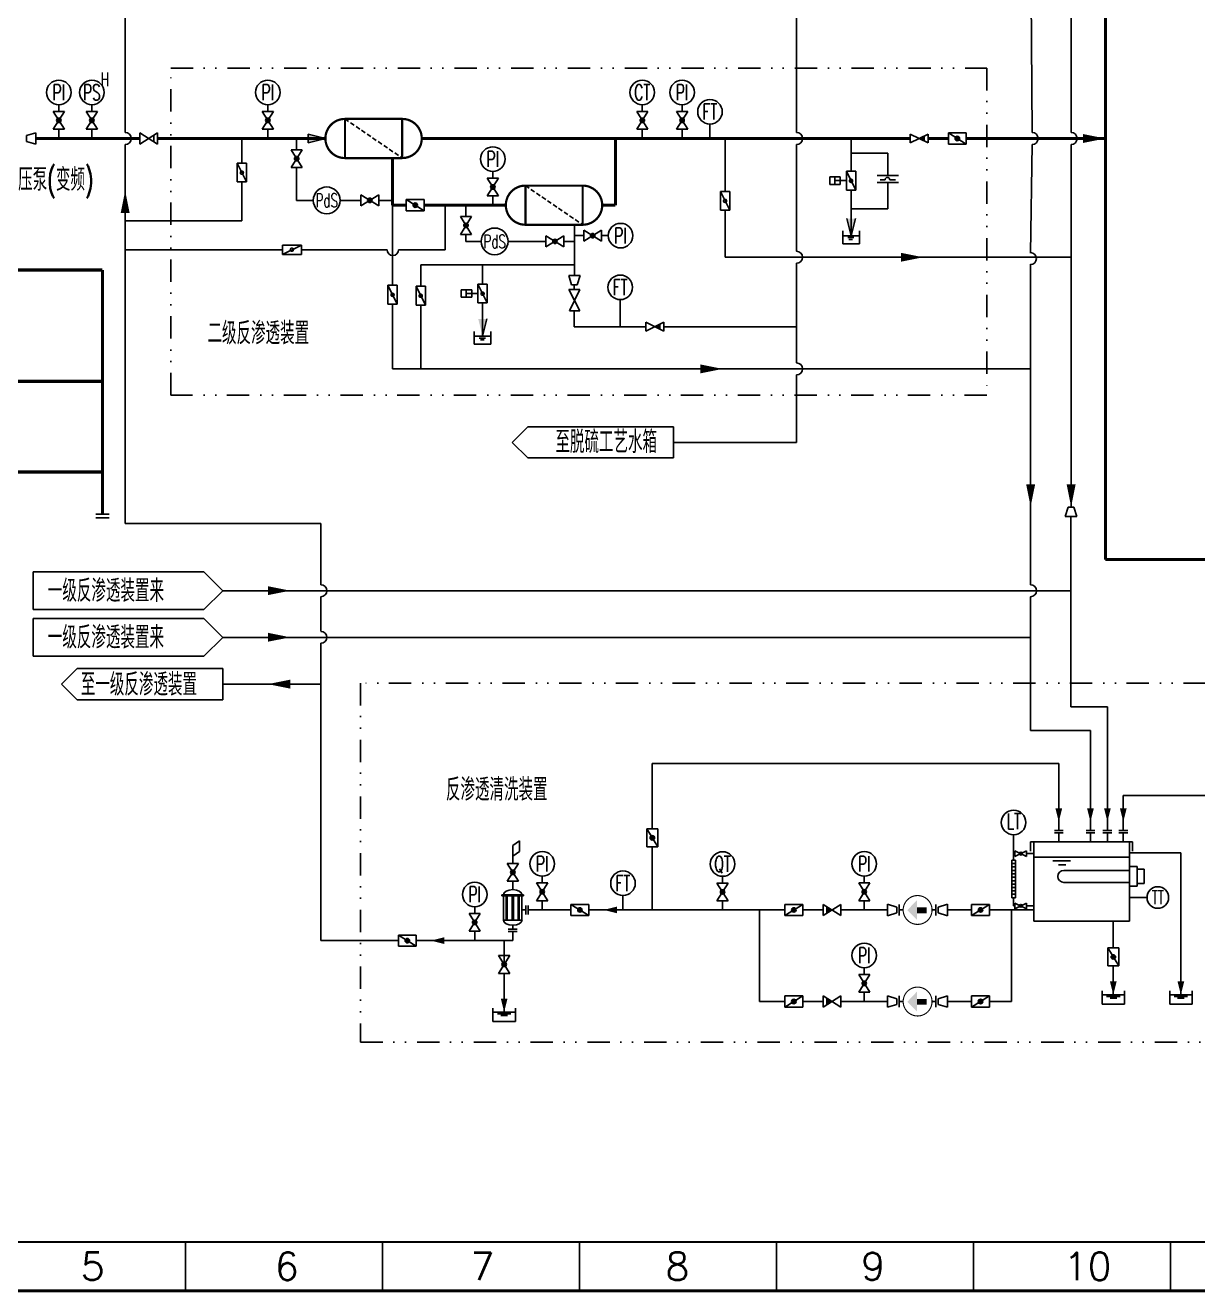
# Model space of a CAD drawing. Header units: millimetres. Extents: x 4389 to 5116, y 17000 to 17505.
# Drawn here: x 4584.1 to 4846.5, y 16999.7 to 17283 of the extents above; entities that cross this region are included whole.
import ezdxf
from ezdxf.enums import TextEntityAlignment as Align

# ---------------------------------------------------------------- set-up
doc = ezdxf.new("R2010")
doc.units = ezdxf.units.MM
doc.linetypes.add('DASHEDX2', pattern=[1.5, 1, -0.5])
doc.linetypes.add('DIVIDE', pattern=[1.25, 0.5, -0.25, 0, -0.25, 0, -0.25])
for name, color, linetype in [('1', 1, 'Continuous'), ('3', 1, 'Continuous'), ('B', 6, 'Continuous'), ('cloud', 7, 'Continuous'), ('TEXT', 5, 'Continuous'), ('修改', 7, 'Continuous'), ('明细栏', 7, 'Continuous'), ('气动蝶阀', 7, 'Continuous'), ('生产水', 1, 'Continuous')]:
    doc.layers.add(name, color=color, linetype=linetype)
doc.styles.add('HZ', font='geditxt.shx', dxfattribs={"width": 0.7, "bigfont": 'hztxt1.shx'})
doc.styles.add('样式 2', font='txt.shx', dxfattribs={"height": 2})

# ---------------------------------------------------------------- blocks, each defined once
blk = doc.blocks.new('A$C18D411D0')
at = {"color": 7}
blk.add_line((2.5, 8.61), (2.5, 2.14), dxfattribs=at)
at = {"color": 0}
for p, q in [((0, 3), (0, 0)), ((5, 3), (5, 0)), ((0, 2.14), (5, 2.14)), ((0, 0), (5, 0)), ((1, 1.75), (4, 1.75)), ((1.77, 1.39), (3.27, 1.39))]:
    blk.add_line(p, q, dxfattribs=at)
at = {"color": 7}
blk.add_lwpolyline([(2.5, 5.14, 1.5, 0, 0), (2.5, 2.14, 0, 0, 0)], format="xyseb", dxfattribs=at)
blk = doc.blocks.new('A$C17911FE2')
h = blk.add_hatch(color=0)
edge = h.paths.add_edge_path()
edge.add_arc((1.25, 2), 0.5, 0, 360)
at = {"color": 0}
for p, q in [((0, 0), (2.5, 4)), ((0, 4), (0, 0)), ((0, 4), (2.5, 4)), ((2.5, 4), (2.5, 0)), ((0, 0), (2.5, 0))]:
    blk.add_line(p, q, dxfattribs=at)
blk.add_circle((1.25, 2), 0.5, dxfattribs=at)
blk = doc.blocks.new('A$C5F8C66DE')
blk.add_hatch(color=0).paths.add_polyline_path([(3.17, 0.52), (3.17, 1.98), (2, 1.25)])
at = {"color": 0}
for p, q in [((0, 2.5), (4, 0)), ((0, 2.5), (0, 0)), ((0, 0), (4, 2.5)), ((3.17, 1.98), (3.17, 0.52)), ((4, 2.5), (4, 0))]:
    blk.add_line(p, q, dxfattribs=at)
blk = doc.blocks.new('A$C73E33F1F')
at = {"color": 7}
for p, q in [((0, 0), (0, 2.56)), ((2.09, 1.92), (2.09, 0.64))]:
    blk.add_line(p, q, dxfattribs=at)
at = {"color": 0}
for p, q in [((2.09, 1.92), (0, 2.56)), ((2.09, 0.64), (0, 0))]:
    blk.add_line(p, q, dxfattribs=at)
blk = doc.blocks.new('A$C44DA49FD')
at = {"color": 0, "const_width": 0.25}
blk.add_lwpolyline([(7.34, 3.36, 1), (0.88, 3.36, 1), (7.34, 3.36, -1)], format="xyb", dxfattribs=at)
at = {"color": 7}
for points in [[(4.22, 3.96), (2.11, 3.96), (4.22, 2.64), (2.11, 2.64)], [(6.42, 3.3), (4.22, 5.62), (4.22, 1.1)]]:
    blk.add_solid(points, dxfattribs=at)
at = {"layer": '修改', "color": 0}
for p, q in [((0, 4.61), (0, 2.11)), ((0, 3.36), (0.91, 3.36)), ((8.26, 3.36), (7.34, 3.36)), ((8.26, 4.61), (8.26, 2.11))]:
    blk.add_line(p, q, dxfattribs=at)
blk = doc.blocks.new('A$C4607793D')
at = {"layer": '1', "color": 3}
blk.add_lwpolyline([(1, 5, 0, 2, 0), (1, 0, 2, 2, 0)], format="xyseb", dxfattribs=at)
blk = doc.blocks.new('A$C38862A56')
at = {"color": 0}
for p, q in [((0, 0), (4, 2.5)), ((0, 2.5), (0, 0)), ((0, 2.5), (4, 0)), ((3.17, 1.98), (3.17, 0.52)), ((4, 2.5), (4, 0))]:
    blk.add_line(p, q, dxfattribs=at)

msp = doc.modelspace()

# ---------------------------------------------------------------- hatches: boundary and pattern name
h = msp.add_hatch(color=0)
edge = h.paths.add_edge_path()
edge.add_arc((4591.61, 17261.72), 0.5, 0, 360)
h = msp.add_hatch(color=0)
edge = h.paths.add_edge_path()
edge.add_arc((4599.01, 17261.72), 0.5, 0, 360)
h = msp.add_hatch(color=0)
edge = h.paths.add_edge_path()
edge.add_arc((4638.39, 17261.72), 0.5, 0, 360)
h = msp.add_hatch(color=0)
edge = h.paths.add_edge_path()
edge.add_arc((4722.19, 17261.72), 0.5, 0, 360)
h = msp.add_hatch(color=0)
edge = h.paths.add_edge_path()
edge.add_arc((4731.1, 17261.72), 0.5, 0, 360)
for points in [[(4785.28, 17258.22), (4784.14, 17257.65), (4785.28, 17257.08)], [(4726.12, 17216.09), (4724.98, 17215.52), (4726.12, 17214.95)]]:
    msp.add_hatch(color=256).paths.add_polyline_path(points)
h = msp.add_hatch(color=0)
edge = h.paths.add_edge_path()
edge.add_arc((4644.84, 17253.12), 0.5, 0, 360)
h = msp.add_hatch(color=0)
edge = h.paths.add_edge_path()
edge.add_arc((4688.74, 17246.79), 0.5, 0, 360)
h = msp.add_hatch(color=0)
edge = h.paths.add_edge_path()
edge.add_arc((4661.21, 17243.8), 0.5, 0, 360)
h = msp.add_hatch(color=0)
edge = h.paths.add_edge_path()
edge.add_arc((4682.73, 17238.19), 0.5, 0, 360)
h = msp.add_hatch(color=0)
edge = h.paths.add_edge_path()
edge.add_arc((4711.08, 17235.9), 0.5, 0, 360)
h = msp.add_hatch(color=0)
edge = h.paths.add_edge_path()
edge.add_arc((4702.64, 17234.61), 0.5, 0, 360)
h = msp.add_hatch(color=0)
edge = h.paths.add_edge_path()
edge.add_arc((4693.21, 17093.36), 0.5, 0, 360)
h = msp.add_hatch(color=0)
edge = h.paths.add_edge_path()
edge.add_arc((4699.8, 17089.01), 0.5, 0, 360)
h = msp.add_hatch(color=0)
edge = h.paths.add_edge_path()
edge.add_arc((4740.16, 17088.97), 0.5, 0, 360)
h = msp.add_hatch(color=0)
edge = h.paths.add_edge_path()
edge.add_arc((4771.87, 17089.01), 0.5, 0, 360)
h = msp.add_hatch(color=0)
edge = h.paths.add_edge_path()
edge.add_arc((4684.69, 17082.15), 0.5, 0, 360)
h = msp.add_hatch(color=0)
edge = h.paths.add_edge_path()
edge.add_arc((4691.28, 17072.74), 0.5, 0, 360)
h = msp.add_hatch(color=0)
edge = h.paths.add_edge_path()
edge.add_arc((4771.87, 17068.51), 0.5, 0, 360)

# ---------------------------------------------------------------- linework, layer by layer
at = {"color": 3, "linetype": 'DIVIDE', "ltscale": 10}
for p, q in [((4616.65, 17273.43), (4799.34, 17273.43)), ((4616.65, 17200.19), (4616.65, 17273.43)), ((4799.34, 17273.43), (4799.34, 17200.19)), ((4799.34, 17200.19), (4616.65, 17200.19)), ((4860.99, 17135.74, 1.87), (4659.1, 17135.74, 1.87)), ((4659.1, 17135.74, 1.87), (4659.1, 17055.31, 1.87)), ((4659.1, 17055.31, 1.87), (4860.99, 17055.31, 1.87))]:
    msp.add_line(p, q, dxfattribs=at)
at = {"color": 0}
for p, q in [((4591.61, 17265.22), (4591.61, 17263.72)), ((4599.01, 17265.22), (4599.01, 17263.72)), ((4638.39, 17265.22), (4638.39, 17263.72)), ((4722.19, 17265.22), (4722.19, 17263.72)), ((4731.1, 17265.22), (4731.1, 17263.72)), ((4590.36, 17263.72), (4592.86, 17259.72)), ((4590.36, 17263.72), (4592.86, 17263.72)), ((4597.76, 17263.72), (4600.26, 17259.72)), ((4597.76, 17263.72), (4600.26, 17263.72)), ((4637.14, 17263.72), (4639.64, 17259.72)), ((4637.14, 17263.72), (4639.64, 17263.72)), ((4720.94, 17263.72), (4723.44, 17259.72)), ((4720.94, 17263.72), (4723.44, 17263.72)), ((4729.85, 17263.72), (4732.35, 17259.72)), ((4729.85, 17263.72), (4732.35, 17263.72)), ((4590.36, 17259.72), (4592.86, 17259.72)), ((4591.61, 17259.72), (4591.61, 17257.65)), ((4597.76, 17259.72), (4600.26, 17259.72)), ((4599.01, 17259.72), (4599.01, 17257.65)), ((4637.14, 17259.72), (4639.64, 17259.72)), ((4638.39, 17259.72), (4638.39, 17257.65)), ((4720.94, 17259.72), (4723.44, 17259.72)), ((4722.19, 17259.72), (4722.19, 17257.65)), ((4729.85, 17259.72), (4732.35, 17259.72)), ((4731.1, 17259.72), (4731.1, 17257.65)), ((4737.34, 17260.88), (4737.34, 17257.65)), ((4643.59, 17255.12), (4646.09, 17251.12)), ((4643.59, 17255.12), (4646.09, 17255.12)), ((4643.59, 17251.12), (4646.09, 17251.12)), ((4688.74, 17250.29), (4688.74, 17248.79)), ((4687.49, 17248.79), (4689.99, 17244.79)), ((4687.49, 17248.79), (4689.99, 17248.79)), ((4663.21, 17245.05), (4659.21, 17242.55)), ((4659.21, 17245.05), (4659.21, 17242.55)), ((4663.21, 17245.05), (4663.21, 17242.55)), ((4687.49, 17244.79), (4689.99, 17244.79)), ((4688.74, 17244.79), (4688.74, 17242.72)), ((4681.48, 17240.19), (4683.98, 17236.19)), ((4681.48, 17240.19), (4683.98, 17240.19)), ((4681.48, 17236.19), (4683.98, 17236.19)), ((4704.64, 17235.86), (4700.64, 17233.36)), ((4700.64, 17235.86), (4700.64, 17233.36)), ((4704.64, 17235.86), (4704.64, 17233.36)), ((4709.08, 17235.9), (4707.01, 17235.9)), ((4713.08, 17237.15), (4709.08, 17234.65)), ((4709.08, 17237.15), (4709.08, 17234.65)), ((4713.08, 17237.15), (4713.08, 17234.65)), ((4714.58, 17235.9), (4713.08, 17235.9)), ((4693.1, 17189.62), (4696.6, 17193.12)), ((4729.16, 17193.12), (4729.16, 17186.12)), ((4693.1, 17189.62), (4696.6, 17186.12)), ((4585.85, 17152.21), (4585.85, 17160.61)), ((4628.29, 17156.41), (4624.09, 17160.61)), ((4628.29, 17156.41), (4624.09, 17152.21)), ((4585.85, 17141.77), (4585.85, 17150.17)), ((4628.29, 17145.97), (4624.09, 17150.17)), ((4628.29, 17145.97), (4624.09, 17141.77)), ((4592.24, 17135.49), (4595.74, 17138.99)), ((4628.29, 17138.99), (4628.29, 17131.99)), ((4592.24, 17135.49), (4595.74, 17131.99)), ((4818.13, 17130.4), (4826.29, 17130.4)), ((4809.07, 17125.09), (4822.5, 17125.09)), ((4849.69, 17110.55), (4829.85, 17110.55)), ((4843.49, 17110.55), (4829.85, 17110.55)), ((4814.41, 17102.7), (4816.41, 17102.7)), ((4821.5, 17102.7), (4823.5, 17102.7)), ((4825.29, 17102.7), (4827.29, 17102.7)), ((4828.85, 17102.7), (4830.85, 17102.7)), ((4694.71, 17100.4), (4694.71, 17098.03)), ((4805.29, 17101.77), (4805.29, 17097.55)), ((4814.41, 17102.2), (4816.41, 17102.2)), ((4821.5, 17102.2), (4823.5, 17102.2)), ((4825.29, 17102.2), (4827.29, 17102.2)), ((4828.85, 17102.2), (4830.85, 17102.2)), ((4691.96, 17095.36), (4694.46, 17091.36)), ((4691.96, 17095.36), (4694.46, 17095.36)), ((4691.96, 17091.36), (4694.46, 17091.36)), ((4693.21, 17089.48), (4693.21, 17091.36)), ((4699.8, 17092.51), (4699.8, 17091.01)), ((4740.16, 17092.47), (4740.16, 17090.97)), ((4771.87, 17092.51), (4771.87, 17091.01)), ((4698.55, 17091.01), (4701.05, 17087.01)), ((4698.55, 17091.01), (4701.05, 17091.01)), ((4741.41, 17090.97), (4738.91, 17086.97)), ((4741.41, 17090.97), (4738.91, 17090.97)), ((4770.62, 17091.01), (4773.12, 17087.01)), ((4770.62, 17091.01), (4773.12, 17091.01)), ((4684.69, 17085.65), (4684.69, 17084.15)), ((4696.16, 17085.94), (4696.16, 17083.94)), ((4696.66, 17085.94), (4696.66, 17083.94)), ((4698.55, 17087.01), (4701.05, 17087.01)), ((4699.8, 17087.01), (4699.8, 17084.94)), ((4717.87, 17088.16), (4717.87, 17084.94)), ((4741.41, 17086.97), (4738.91, 17086.97)), ((4740.16, 17086.97), (4740.16, 17084.89)), ((4770.62, 17087.01), (4773.12, 17087.01)), ((4771.87, 17087.01), (4771.87, 17084.94)), ((4683.44, 17084.15), (4685.94, 17080.15)), ((4683.44, 17084.15), (4685.94, 17084.15)), ((4695.27, 17082.66), (4691.14, 17082.66)), ((4696.16, 17084.94), (4695.27, 17084.94)), ((4696.66, 17084.94), (4706.23, 17084.94)), ((4748.42, 17064.44), (4748.42, 17084.94)), ((4799.9, 17084.94), (4809.79, 17084.94)), ((4804.84, 17084.94), (4804.84, 17064.44)), ((4683.44, 17080.15), (4685.94, 17080.15)), ((4684.69, 17080.15), (4684.69, 17078.07)), ((4694.21, 17080.63), (4692.21, 17080.63)), ((4694.21, 17080.13), (4692.21, 17080.13)), ((4693.21, 17080.63), (4693.21, 17081.51)), ((4690.03, 17074.74), (4692.53, 17070.74)), ((4690.03, 17074.74), (4692.53, 17074.74)), ((4771.87, 17072.01), (4771.87, 17070.51)), ((4690.03, 17070.74), (4692.53, 17070.74)), ((4770.62, 17070.51), (4773.12, 17066.51)), ((4770.62, 17070.51), (4773.12, 17070.51)), ((4770.62, 17066.51), (4773.12, 17066.51)), ((4771.87, 17066.51), (4771.87, 17064.44)), ((4799.9, 17064.44), (4804.84, 17064.44))]:
    msp.add_line(p, q, dxfattribs=at)
at = {"color": 0, "linetype": 'DASHEDX2'}
for p, q in [((4655.65, 17262.03), (4668.46, 17253.27)), ((4696.03, 17247.1), (4708.84, 17238.34))]:
    msp.add_line(p, q, dxfattribs=at)
at = {"color": 7}
for p, q in [((4651.27, 17257.65), (4647.42, 17258.62)), ((4647.42, 17258.62), (4647.42, 17256.69)), ((4786.14, 17258.65), (4782.14, 17256.65)), ((4782.14, 17258.65), (4786.14, 17256.65)), ((4782.14, 17256.65), (4782.14, 17258.65)), ((4782.14, 17256.65), (4782.14, 17258.65)), ((4786.14, 17256.65), (4786.14, 17258.65)), ((4632.57, 17257.65), (4632.57, 17252.11)), ((4644.84, 17255.12), (4644.84, 17257.65)), ((4647.42, 17256.69), (4651.27, 17257.65)), ((4740.72, 17257.65), (4740.72, 17245.81)), ((4768.92, 17257.65), (4768.92, 17250.3)), ((4768.92, 17254.39), (4777.15, 17254.39)), ((4777.15, 17249.37), (4777.15, 17254.39)), ((4644.84, 17243.8), (4644.84, 17251.12)), ((4774.76, 17249.37), (4779.54, 17249.37)), ((4774.76, 17247.78), (4779.54, 17247.78)), ((4775.44, 17248.39), (4776.53, 17248.39)), ((4777.15, 17241.89), (4777.15, 17247.78)), ((4777.6, 17248.39), (4778.83, 17248.39)), ((4768.92, 17246.1), (4768.92, 17235.85)), ((4648.57, 17243.8), (4644.84, 17243.8)), ((4654.57, 17243.8), (4659.21, 17243.8)), ((4663.21, 17243.8), (4666.36, 17243.8)), ((4666.3, 17242.72), (4666.3, 17236.5)), ((4666.3, 17242.72), (4666.3, 17224.78)), ((4678.07, 17242.72), (4678.07, 17232.75)), ((4682.73, 17240.19), (4682.73, 17242.72)), ((4768.92, 17241.89), (4777.15, 17241.89)), ((4767.95, 17239.71), (4768.92, 17235.85)), ((4768.92, 17235.85), (4769.88, 17239.71)), ((4682.73, 17234.61), (4682.73, 17236.19)), ((4707.01, 17238.34), (4707.01, 17227.01)), ((4641.69, 17232.75), (4606.46, 17232.75)), ((4665.06, 17232.75), (4645.89, 17232.75)), ((4678.07, 17232.75), (4667.64, 17232.75)), ((4686.15, 17234.61), (4682.73, 17234.61)), ((4692.15, 17234.61), (4700.64, 17234.61)), ((4704.64, 17234.61), (4707.01, 17234.61)), ((4746.57, 17231.06), (4740.72, 17231.06)), ((4818.17, 17231.06), (4745.49, 17231.06)), ((4686.45, 17229.39), (4686.45, 17225.03)), ((4708.29, 17227.01), (4705.73, 17227.01)), ((4706.33, 17224.92), (4707.61, 17224.92)), ((4708.22, 17219.04), (4705.76, 17223.81)), ((4705.76, 17223.81), (4708.22, 17223.81)), ((4708.22, 17223.81), (4705.89, 17219.04)), ((4717.26, 17221.58), (4717.26, 17215.52)), ((4666.3, 17220.58), (4666.3, 17206.07)), ((4686.45, 17220.83), (4686.45, 17213.38)), ((4705.89, 17219.04), (4708.22, 17219.04)), ((4686.45, 17213.38), (4687.41, 17217.24)), ((4726.98, 17216.52), (4722.98, 17214.52)), ((4722.98, 17216.52), (4726.98, 17214.52)), ((4722.98, 17214.52), (4722.98, 17216.52)), ((4722.98, 17214.52), (4722.98, 17216.52)), ((4726.98, 17214.52), (4726.98, 17216.52)), ((4706.93, 17215.52), (4722.98, 17215.52)), ((4726.98, 17215.52), (4756.73, 17215.52)), ((4809.07, 17206.07), (4666.3, 17206.07)), ((4818.81, 17175.11), (4817.53, 17175.11)), ((4816.85, 17173.02), (4819.41, 17173.02)), ((4694.71, 17100.4), (4693.21, 17099.34)), ((4693.21, 17099.34), (4693.21, 17095.36)), ((4694.71, 17098.03), (4693.21, 17096.97)), ((4754.1, 17084.94), (4710.23, 17084.94)), ((4762.66, 17084.94), (4758.1, 17084.94)), ((4693.21, 17078.07), (4693.21, 17080.13)), ((4691.28, 17078.07), (4691.28, 17072.54)), ((4754.1, 17064.44), (4748.42, 17064.44)), ((4762.66, 17064.44), (4758.1, 17064.44))]:
    msp.add_line(p, q, dxfattribs=at)
for p, q in [((4767.06, 17236.94), (4767.06, 17234.05)), ((4767.06, 17235.85), (4770.78, 17235.85)), ((4770.78, 17236.94), (4770.78, 17234.05)), ((4767.06, 17234.05), (4770.78, 17234.05)), ((4768.16, 17235.45), (4769.55, 17235.45)), ((4768.42, 17235.01), (4769.25, 17235.01)), ((4684.59, 17214.47), (4684.59, 17211.58)), ((4684.59, 17213.38), (4688.31, 17213.38)), ((4685.69, 17212.97), (4687.08, 17212.97)), ((4688.31, 17214.47), (4688.31, 17211.58)), ((4684.59, 17211.58), (4688.31, 17211.58)), ((4685.95, 17212.54), (4686.78, 17212.54)), ((4826.29, 17130.4), (4826.29, 17102.7)), ((4822.5, 17125.09), (4822.5, 17102.7)), ((4724.43, 17117.69), (4815.41, 17117.69)), ((4724.43, 17103.07), (4724.43, 17117.69)), ((4815.41, 17117.69), (4815.41, 17102.7)), ((4829.85, 17110.55), (4829.85, 17102.7)), ((4809.09, 17100.15), (4831.94, 17100.15)), ((4809.09, 17098.07), (4809.09, 17100.15)), ((4809.79, 17100.15), (4809.79, 17082.39)), ((4815.41, 17102.2), (4815.41, 17100.15)), ((4822.5, 17102.2), (4822.5, 17100.15)), ((4826.29, 17102.2), (4826.29, 17100.15)), ((4829.85, 17102.2), (4829.85, 17100.15)), ((4831.25, 17082.39), (4831.25, 17100.15)), ((4831.94, 17098.07), (4831.94, 17100.15)), ((4724.43, 17084.94), (4724.43, 17099.07)), ((4809.79, 17096.76), (4831.25, 17096.76)), ((4818.03, 17095.95), (4814.07, 17095.95)), ((4816.96, 17095.07), (4815.31, 17095.07)), ((4831.25, 17094.66), (4832.93, 17094.66)), ((4832.93, 17094.66), (4832.93, 17090.24)), ((4832.93, 17094.07), (4834.48, 17094.07)), ((4834.48, 17094.07), (4834.48, 17090.83)), ((4816.52, 17093.79), (4823.26, 17093.79)), ((4816.52, 17091.11), (4823.05, 17091.11)), ((4823.05, 17091.11), (4831.25, 17091.11)), ((4823.36, 17093.79), (4831.25, 17093.79)), ((4831.25, 17090.24), (4832.93, 17090.24)), ((4832.93, 17090.83), (4834.48, 17090.83)), ((4835.15, 17087.72), (4831.25, 17087.72)), ((4809.79, 17082.39), (4831.25, 17082.39))]:
    msp.add_line(p, q)
at = {"color": 7, "linetype": 'Continuous'}
for p, q in [((4706.33, 17224.92), (4705.73, 17227.01)), ((4707.61, 17224.92), (4708.29, 17227.01)), ((4817.53, 17175.11), (4816.85, 17173.02)), ((4777.07, 17084.94), (4766.66, 17084.94)), ((4795.9, 17084.93), (4790.5, 17084.93)), ((4777.07, 17064.44), (4766.66, 17064.44)), ((4795.9, 17064.43), (4790.5, 17064.43))]:
    msp.add_line(p, q, dxfattribs=at)
at = {"color": 3, "linetype": 'Continuous'}
for p, q in [((4599.88, 17173.55), (4602.88, 17173.55)), ((4599.88, 17172.75), (4602.88, 17172.75))]:
    msp.add_line(p, q, dxfattribs=at)
at = {"color": 0, "linetype": 'Continuous'}
for p, q in [((4818.81, 17175.11), (4819.41, 17173.02)), ((4690.76, 17088.33), (4690.76, 17088.13)), ((4695.64, 17088.33), (4690.76, 17088.33)), ((4695.64, 17088.33), (4695.64, 17088.13)), ((4695.64, 17088.13), (4690.76, 17088.13)), ((4691.14, 17082.66), (4691.14, 17088.13)), ((4691.73, 17088.13), (4691.73, 17082.66)), ((4691.97, 17088.13), (4691.97, 17082.66)), ((4693.1, 17088.13), (4693.1, 17082.66)), ((4693.34, 17088.13), (4693.34, 17082.66)), ((4694.39, 17088.13), (4694.39, 17082.66)), ((4694.64, 17088.13), (4694.64, 17082.66)), ((4695.27, 17082.66), (4695.27, 17088.13))]:
    msp.add_line(p, q, dxfattribs=at)
at = {"color": 7, "linetype": 'ByBlock', "lineweight": 30}
msp.add_line((5104.94, 17010.58), (4399.48, 17010.58), dxfattribs=at)
at = {"color": 7, "linetype": 'ByBlock', "lineweight": -3}
for p, q in [((4619.94, 17010.58), (4619.94, 16999.7)), ((4664.03, 17010.58), (4664.03, 16999.7)), ((4708.12, 17010.58), (4708.12, 16999.7)), ((4752.21, 17010.58), (4752.21, 16999.7)), ((4796.3, 17010.58), (4796.3, 16999.7)), ((4840.39, 17010.58), (4840.39, 16999.7))]:
    msp.add_line(p, q, dxfattribs=at)
at = {"color": 7, "linetype": 'ByBlock', "lineweight": 50}
msp.add_line((5115.83, 16999.7), (4388.59, 16999.7), dxfattribs=at)
at = {"color": 3, "linetype": 'Continuous', "const_width": 0.7}
for points in [[(4825.84, 17163.39), (4825.84, 17437.43)], [(4586.45, 17257.65), (4608.69, 17257.65)], [(4608.69, 17257.65), (4609.71, 17257.65)], [(4613.71, 17257.65), (4626.71, 17257.65)], [(4626.71, 17257.65), (4651.27, 17257.65)], [(4672.84, 17257.65), (4782.14, 17257.65)], [(4716.18, 17242.72), (4716.18, 17257.65)], [(4786.14, 17257.65), (4790.7, 17257.65)], [(4825.84, 17257.65), (4794.7, 17257.65)], [(4666.3, 17246), (4666.3, 17253.27)], [(4666.3, 17242.72), (4666.3, 17246)], [(4666.3, 17242.72), (4669.38, 17242.72)], [(4666.3, 17242.72), (4669.38, 17242.72)], [(4673.38, 17242.72), (4691.65, 17242.72)], [(4713.22, 17242.72), (4716.18, 17242.72)], [(4601.38, 17228.2), (4574.87, 17228.2)], [(4601.38, 17228.2), (4601.38, 17173.55)], [(4601.38, 17203.29), (4574.87, 17203.29)], [(4601.38, 17182.98), (4574.87, 17182.98)], [(4930.89, 17163.39), (4825.84, 17163.39)]]:
    msp.add_lwpolyline(points, dxfattribs=at)
at = {"color": 0, "const_width": 0.5}
for points in [[(4655.65, 17262.03, 1), (4655.65, 17253.27, -1)], [(4668.46, 17262.03, -1), (4668.46, 17253.27, 1)], [(4696.03, 17247.1, 1), (4696.03, 17238.34, -1)], [(4708.84, 17247.1, -1), (4708.84, 17238.34, 1)]]:
    msp.add_lwpolyline(points, format="xyb", dxfattribs=at)
for points in [[(4655.65, 17262.03), (4668.46, 17262.03)], [(4655.65, 17262.03), (4655.65, 17253.27)], [(4668.46, 17262.03), (4668.46, 17253.27)], [(4655.65, 17253.27), (4668.46, 17253.27)], [(4696.03, 17247.1), (4708.84, 17247.1)], [(4696.03, 17247.1), (4696.03, 17238.34)], [(4708.84, 17247.1), (4708.84, 17238.34)], [(4696.03, 17238.34), (4708.84, 17238.34)]]:
    msp.add_lwpolyline(points, dxfattribs=at)
at = {"color": 7}
for points in [[(4815.41, 17107.67, 1.5, 0, 0), (4815.41, 17104.67, 0, 0, 0)], [(4822.5, 17107.67, 1.5, 0, 0), (4822.5, 17104.67, 0, 0, 0)], [(4826.29, 17107.67, 1.5, 0, 0), (4826.29, 17104.67, 0, 0, 0)], [(4829.85, 17107.67, 1.5, 0, 0), (4829.85, 17104.67, 0, 0, 0)], [(4716.53, 17084.94, 1.5, 0, 0), (4713.53, 17084.94, 0, 0, 0)], [(4677.9, 17078.07, 1.5, 0, 0), (4674.9, 17078.07, 0, 0, 0)]]:
    msp.add_lwpolyline(points, format="xyseb", dxfattribs=at)
at = {"color": 0}
for centre, radius in [((4591.61, 17267.97), 2.75), ((4599.01, 17267.97), 2.75), ((4638.39, 17267.97), 2.75), ((4722.19, 17267.97), 2.75), ((4731.1, 17267.97), 2.75), ((4737.34, 17263.63), 2.75), ((4591.61, 17261.72), 0.5), ((4599.01, 17261.72), 0.5), ((4638.39, 17261.72), 0.5), ((4722.19, 17261.72), 0.5), ((4731.1, 17261.72), 0.5), ((4688.74, 17253.04), 2.75), ((4644.84, 17253.12), 0.5), ((4688.74, 17246.79), 0.5), ((4661.21, 17243.8), 0.5), ((4682.73, 17238.19), 0.5), ((4717.33, 17235.9), 2.75), ((4711.08, 17235.9), 0.5), ((4702.64, 17234.61), 0.5), ((4717.26, 17224.33), 2.75), ((4805.29, 17104.52), 2.75), ((4699.8, 17095.26), 2.75), ((4740.16, 17095.22), 2.75), ((4771.87, 17095.26), 2.75), ((4684.69, 17088.4), 2.75), ((4693.21, 17093.36), 0.5), ((4717.87, 17090.91), 2.75), ((4699.8, 17089.01), 0.5), ((4740.16, 17088.97), 0.5), ((4771.87, 17089.01), 0.5), ((4684.69, 17082.15), 0.5), ((4771.87, 17074.76), 2.75), ((4691.28, 17072.74), 0.5), ((4771.87, 17068.51), 0.5)]:
    msp.add_circle(centre, radius, dxfattribs=at)
at = {"color": 7}
for centre, radius in [((4651.57, 17243.8), 3), ((4689.15, 17234.61), 3), ((4837.57, 17087.72), 2.42)]:
    msp.add_circle(centre, radius, dxfattribs=at)
for centre, radius, start, end in [((4777.06, 17248.39), 0.535, 0, 180), ((4666.35, 17232.75), 1.29, 180, 0)]:
    msp.add_arc(centre, radius, start, end, dxfattribs=at)
msp.add_arc((4816.52, 17092.45), 1.34, 90, 270)
at = {"color": 0, "linetype": 'Continuous', "extrusion": (0, 0, -1)}
msp.add_ellipse((4693.21, 17088.33), major_axis=(2.07, 0), ratio=0.556616, start_param=3.141593, end_param=6.283185, dxfattribs=at)
at = {"color": 0, "linetype": 'Continuous'}
msp.add_ellipse((4693.21, 17082.66), major_axis=(2.07, 0), ratio=0.556616, start_param=3.141593, end_param=6.283185, dxfattribs=at)
at = {"color": 7}
for points in [[(4647.42, 17256.69), (4651.27, 17257.65), (4647.42, 17258.62)], [(4767.95, 17239.71), (4768.92, 17235.85), (4769.88, 17239.71)], [(4685.48, 17217.24), (4686.45, 17213.38), (4687.41, 17217.24)]]:
    msp.add_solid(points, dxfattribs=at)
at = {"layer": '1', "color": 0}
for p, q in [((4606.46, 17344.75), (4606.46, 17258.99)), ((4818.17, 17344.75), (4818.17, 17258.99)), ((4809.07, 17317.78), (4809.44, 17258.99)), ((4756.73, 17293.17), (4756.73, 17258.99)), ((4592.86, 17263.72), (4590.36, 17259.72)), ((4600.26, 17263.72), (4597.76, 17259.72)), ((4639.64, 17263.72), (4637.14, 17259.72)), ((4723.44, 17263.72), (4720.94, 17259.72)), ((4732.35, 17263.72), (4729.85, 17259.72)), ((4606.46, 17256.31), (4606.46, 17211.6)), ((4756.73, 17256.31), (4756.73, 17232.4)), ((4809.44, 17256.31), (4809.07, 17231.95)), ((4818.17, 17256.31), (4818.17, 17180.21)), ((4646.09, 17255.12), (4643.59, 17251.12)), ((4632.57, 17247.92), (4632.57, 17239.24)), ((4689.99, 17248.79), (4687.49, 17244.79)), ((4663.21, 17242.55), (4659.21, 17245.05)), ((4740.72, 17245.99), (4740.72, 17245.81)), ((4740.72, 17241.61), (4740.72, 17231.06)), ((4740.72, 17241.61), (4740.72, 17231.06)), ((4632.57, 17239.24), (4606.46, 17239.24)), ((4683.98, 17240.19), (4681.48, 17236.19)), ((4704.64, 17233.36), (4700.64, 17235.86)), ((4713.08, 17234.65), (4709.08, 17237.15)), ((4756.73, 17229.71), (4756.73, 17207.41)), ((4809.07, 17229.49), (4809.11, 17175.21)), ((4818.17, 17175.11), (4818.17, 17229.49)), ((4606.46, 17211.6), (4606.46, 17171.48)), ((4756.73, 17204.72), (4756.73, 17189.62)), ((4729.16, 17189.62), (4756.73, 17189.62)), ((4606.46, 17171.48), (4650.26, 17171.48)), ((4650.26, 17171.48), (4650.26, 17157.76)), ((4818.13, 17173.02), (4818.13, 17156.41)), ((4628.29, 17156.41), (4818.13, 17156.41)), ((4818.13, 17156.41), (4818.13, 17130.4)), ((4650.26, 17155.07), (4650.26, 17147.32)), ((4809.07, 17155.07), (4809.07, 17125.09)), ((4809.07, 17145.97), (4628.29, 17145.97)), ((4650.26, 17144.63), (4650.26, 17135.49)), ((4650.26, 17135.49), (4628.29, 17135.49)), ((4650.26, 17078.07), (4650.26, 17135.49)), ((4831.25, 17097.76), (4842.73, 17097.76)), ((4842.73, 17097.76), (4842.73, 17068.24)), ((4694.46, 17095.36), (4691.96, 17091.36)), ((4701.05, 17091.01), (4698.55, 17087.01)), ((4738.91, 17090.97), (4741.41, 17086.97)), ((4773.12, 17091.01), (4770.62, 17087.01)), ((4685.94, 17084.15), (4683.44, 17080.15)), ((4827.61, 17076.42), (4827.61, 17082.39)), ((4667.61, 17078.07), (4650.26, 17078.07)), ((4683.46, 17078.07), (4671.61, 17078.07)), ((4692.53, 17074.74), (4690.03, 17070.74)), ((4773.12, 17070.51), (4770.62, 17066.51))]:
    msp.add_line(p, q, dxfattribs=at)
at = {"layer": '1', "color": 7}
for p, q in [((4785.28, 17257.08), (4785.28, 17258.22)), ((4785.28, 17257.08), (4785.28, 17258.22)), ((4726.12, 17214.95), (4726.12, 17216.09)), ((4726.12, 17214.95), (4726.12, 17216.09)), ((4696.6, 17193.12), (4729.16, 17193.12)), ((4696.6, 17186.12), (4729.16, 17186.12)), ((4624.09, 17160.61), (4585.85, 17160.61)), ((4624.09, 17152.21), (4585.85, 17152.21)), ((4624.09, 17150.17), (4585.85, 17150.17)), ((4624.09, 17141.77), (4585.85, 17141.77)), ((4595.74, 17138.99), (4628.29, 17138.99)), ((4595.74, 17131.99), (4628.29, 17131.99))]:
    msp.add_line(p, q, dxfattribs=at)
at = {"layer": '1', "color": 0}
for points in [[(4606.46, 17245.98, 0, 2, 0), (4606.46, 17240.98, 2, 2, 0)], [(4785.07, 17231.06, 0, 2, 0), (4780.07, 17231.06, 2, 2, 0)], [(4740.19, 17206.07, 0, 2, 0), (4735.19, 17206.07, 2, 2, 0)], [(4809.11, 17175.21, 0, 2, 0), (4809.11, 17180.21, 2, 2, 0)], [(4818.17, 17175.21, 0, 2, 0), (4818.17, 17180.21, 2, 2, 0)], [(4643.4, 17156.41, 0, 2, 0), (4638.4, 17156.42, 2, 2, 0)], [(4643.4, 17145.97, 0, 2, 0), (4638.4, 17145.99, 2, 2, 0)], [(4638.4, 17135.49, 0, 2, 0), (4643.4, 17135.49, 2, 2, 0)]]:
    msp.add_lwpolyline(points, format="xyseb", dxfattribs=at)
at = {"layer": '3', "color": 0}
for p, q in [((4707.01, 17229.39), (4672.61, 17229.39)), ((4672.61, 17229.39), (4672.61, 17224.56)), ((4672.61, 17220.36), (4672.61, 17206.07))]:
    msp.add_line(p, q, dxfattribs=at)
at = {"layer": 'B', "color": 0, "ltscale": 25}
for p, q in [((4805.6, 17096.9), (4805.6, 17098.19)), ((4805.6, 17096.9), (4805.6, 17098.19)), ((4808.17, 17098.19), (4805.6, 17096.9)), ((4808.17, 17096.9), (4805.6, 17098.19)), ((4808.17, 17096.9), (4805.6, 17098.19)), ((4808.17, 17098.19), (4805.6, 17096.9)), ((4808.17, 17098.19), (4808.17, 17096.9)), ((4808.17, 17098.19), (4808.17, 17096.9)), ((4804.87, 17087.67), (4804.87, 17096.11)), ((4805.71, 17096.11), (4804.87, 17096.11)), ((4805.71, 17096.11), (4805.71, 17087.67)), ((4805.71, 17087.67), (4804.87, 17087.67)), ((4805.6, 17085.2), (4805.6, 17086.49)), ((4805.6, 17085.2), (4805.6, 17086.49)), ((4808.17, 17086.49), (4805.6, 17085.2)), ((4808.17, 17085.2), (4805.6, 17086.49)), ((4808.17, 17085.2), (4805.6, 17086.49)), ((4808.17, 17086.49), (4805.6, 17085.2)), ((4808.17, 17086.49), (4808.17, 17085.2)), ((4808.17, 17086.49), (4808.17, 17085.2))]:
    msp.add_line(p, q, dxfattribs=at)
for centre in [(4806.89, 17097.55), (4806.89, 17085.85)]:
    msp.add_circle(centre, 0.323, dxfattribs=at)
at = {"layer": 'cloud', "color": 0, "linetype": 'Continuous', "ltscale": 25}
for p, q in [((4805.29, 17096.11), (4805.29, 17097.55)), ((4805.6, 17097.55), (4805.29, 17097.55)), ((4809.79, 17097.55), (4808.17, 17097.55)), ((4805.29, 17087.67), (4805.29, 17085.85)), ((4805.29, 17085.85), (4805.6, 17085.85)), ((4809.79, 17085.85), (4808.17, 17085.85))]:
    msp.add_line(p, q, dxfattribs=at)
at = {"layer": 'TEXT', "color": 0, "linetype": 'Continuous', "ltscale": 25}
for p, q in [((4805.5, 17096.11), (4804.87, 17096.11)), ((4805.5, 17095.32), (4804.87, 17095.32)), ((4805.5, 17094.56), (4804.87, 17094.56)), ((4805.5, 17093.8), (4804.87, 17093.8)), ((4805.5, 17093.04), (4804.87, 17093.04)), ((4805.5, 17092.29), (4804.87, 17092.29)), ((4805.5, 17091.49), (4804.87, 17091.49)), ((4805.5, 17090.73), (4804.87, 17090.73)), ((4805.5, 17089.98), (4804.87, 17089.98)), ((4805.5, 17089.22), (4804.87, 17089.22)), ((4805.5, 17088.46), (4804.87, 17088.46))]:
    msp.add_line(p, q, dxfattribs=at)
at = {"layer": '修改', "color": 7}
for p, q in [((4706.97, 17223.81), (4706.97, 17224.92)), ((4706.93, 17219.04), (4706.93, 17215.52)), ((4706.93, 17219.04), (4706.93, 17215.52))]:
    msp.add_line(p, q, dxfattribs=at)
at = {"layer": '修改', "color": 0}
msp.add_line((4693.21, 17078.07), (4671.61, 17078.07), dxfattribs=at)
at = {"layer": '修改', "color": 7}
for centre in [(4606.46, 17257.65), (4756.73, 17257.65), (4809.44, 17257.65), (4818.17, 17257.65), (4756.73, 17231.06), (4809.07, 17230.75), (4756.73, 17206.07), (4650.26, 17156.41), (4809.09, 17156.41), (4650.26, 17145.97)]:
    msp.add_arc(centre, 1.34, 270, 90, dxfattribs=at)
at = {"layer": '气动蝶阀', "color": 7}
for p, q in [((4631.52, 17252.11), (4633.62, 17252.11)), ((4631.52, 17247.92), (4631.52, 17252.11)), ((4633.62, 17247.92), (4631.52, 17252.11)), ((4633.62, 17252.11), (4633.62, 17247.92)), ((4769.97, 17246.1), (4767.87, 17250.3)), ((4767.87, 17250.3), (4769.97, 17250.3)), ((4767.87, 17246.1), (4767.87, 17250.3)), ((4769.97, 17250.3), (4769.97, 17246.1)), ((4631.52, 17247.92), (4633.62, 17247.92)), ((4631.52, 17247.92), (4633.62, 17247.92)), ((4764.13, 17249.04), (4766.5, 17249.04)), ((4764.13, 17249.04), (4764.13, 17247.38)), ((4764.13, 17247.38), (4766.5, 17247.38)), ((4765.28, 17249.04), (4765.28, 17247.38)), ((4767.86, 17248.21), (4765.28, 17248.21)), ((4766.5, 17249.04), (4766.5, 17247.38)), ((4741.77, 17241.61), (4739.67, 17245.81)), ((4739.67, 17245.81), (4741.77, 17245.81)), ((4739.67, 17241.61), (4739.67, 17245.81)), ((4741.77, 17245.81), (4741.77, 17241.61)), ((4767.87, 17246.1), (4769.97, 17246.1)), ((4767.87, 17246.1), (4769.97, 17246.1)), ((4739.67, 17241.61), (4741.77, 17241.61)), ((4739.67, 17241.61), (4741.77, 17241.61)), ((4641.69, 17233.8), (4645.89, 17233.8)), ((4641.69, 17231.7), (4645.89, 17233.8)), ((4641.69, 17233.8), (4641.69, 17231.7)), ((4641.69, 17233.8), (4641.69, 17231.7)), ((4645.89, 17233.8), (4645.89, 17231.7)), ((4645.89, 17231.7), (4641.69, 17231.7)), ((4665.25, 17220.58), (4665.25, 17224.78)), ((4667.35, 17220.58), (4665.25, 17224.78)), ((4665.25, 17224.78), (4667.35, 17224.78)), ((4667.35, 17224.78), (4667.35, 17220.58)), ((4671.56, 17220.36), (4671.56, 17224.56)), ((4673.66, 17220.36), (4671.56, 17224.56)), ((4671.56, 17224.56), (4673.66, 17224.56)), ((4673.66, 17224.56), (4673.66, 17220.36)), ((4685.4, 17220.83), (4685.4, 17225.03)), ((4687.5, 17220.83), (4685.4, 17225.03)), ((4685.4, 17225.03), (4687.5, 17225.03)), ((4687.5, 17225.03), (4687.5, 17220.83)), ((4681.66, 17223.77), (4684.03, 17223.77)), ((4681.66, 17223.77), (4681.66, 17222.11)), ((4681.66, 17222.11), (4684.03, 17222.11)), ((4682.81, 17223.77), (4682.81, 17222.11)), ((4685.39, 17222.94), (4682.81, 17222.94)), ((4684.03, 17223.77), (4684.03, 17222.11)), ((4665.25, 17220.58), (4667.35, 17220.58)), ((4665.25, 17220.58), (4667.35, 17220.58)), ((4671.56, 17220.36), (4673.66, 17220.36)), ((4671.56, 17220.36), (4673.66, 17220.36)), ((4685.4, 17220.83), (4687.5, 17220.83)), ((4685.4, 17220.83), (4687.5, 17220.83))]:
    msp.add_line(p, q, dxfattribs=at)
at = {"layer": '气动蝶阀', "color": 7, "const_width": 0.729}
for points in [[(4632.57, 17249.83, 1), (4632.57, 17250.15, 1)], [(4768.92, 17248.01, 1), (4768.92, 17248.34, 1)], [(4740.72, 17243.52, 1), (4740.72, 17243.84, 1)], [(4643.6, 17232.75, 1), (4643.92, 17232.75, 1)], [(4666.3, 17222.49, 1), (4666.3, 17222.81, 1)], [(4672.61, 17222.27, 1), (4672.61, 17222.6, 1)], [(4686.45, 17222.74, 1), (4686.45, 17223.07, 1)]]:
    msp.add_lwpolyline(points, format="xyb", close=True, dxfattribs=at)
at = {"layer": '生产水', "color": 0}
for p, q in [((4809.11, 17175.21), (4809.11, 17169.36)), ((4809.11, 17169.36), (4809.09, 17157.76)), ((4691.28, 17068.54), (4691.28, 17070.74))]:
    msp.add_line(p, q, dxfattribs=at)

# ---------------------------------------------------------------- block references
at = {"color": 0, "xscale": -1}
for name, p in [('A$C73E33F1F', (4586.45, 17256.37)), ('A$C44DA49FD', (4787.92, 17081.57)), ('A$C5F8C66DE', (4766.66, 17083.69)), ('A$C73E33F1F', (4790.5, 17083.65)), ('A$C18D411D0', (4693.78, 17059.93)), ('A$C5F8C66DE', (4766.66, 17063.19)), ('A$C44DA49FD', (4787.92, 17061.07)), ('A$C73E33F1F', (4790.5, 17063.15))]:
    msp.add_blockref(name, p, dxfattribs=at)
at = {"color": 0}
for name, p in [('A$C38862A56', (4609.71, 17256.4)), ('A$C73E33F1F', (4777.07, 17083.65)), ('A$C18D411D0', (4825.11, 17063.81)), ('A$C18D411D0', (4840.23, 17063.81)), ('A$C73E33F1F', (4777.07, 17063.15))]:
    msp.add_blockref(name, p, dxfattribs=at)
at = {"color": 0, "rotation": 270}
for p in [(4790.7, 17258.9), (4669.38, 17243.97), (4706.23, 17086.19), (4667.61, 17079.32)]:
    msp.add_blockref('A$C17911FE2', p, dxfattribs=at)
at = {"color": 3, "linetype": 'Continuous', "rotation": 270}
msp.add_blockref('A$C4607793D', (4820.84, 17258.65), dxfattribs=at)
at = {"color": 0, "xscale": -1}
for p, rotation in [((4723.18, 17103.07), 180), ((4758.1, 17086.19), 90), ((4799.9, 17086.19), 90), ((4826.36, 17076.42), 180), ((4758.1, 17065.69), 90), ((4799.9, 17065.69), 90)]:
    msp.add_blockref('A$C17911FE2', p, dxfattribs=dict(at, rotation=rotation))

# ---------------------------------------------------------------- texts
at = {"color": 7, "style": 'HZ', "width": 0.65}
msp.add_text('H', height=3, dxfattribs=at).set_placement((4601.01, 17269.39))
for s, height, p in [('PI', 3.5, (4591.61, 17267.97)), ('PS', 3.5, (4599.01, 17267.97)), ('PI', 3.5, (4638.39, 17267.97)), ('CT', 3.5, (4722.19, 17267.97)), ('PI', 3.5, (4731.1, 17267.97)), ('FT', 3.5, (4737.34, 17263.63)), ('PI', 3.5, (4688.74, 17253.04)), ('PdS', 3, (4651.57, 17243.8)), ('PdS', 3, (4689.15, 17234.61)), ('PI', 3.5, (4717.33, 17235.9)), ('FT', 3.5, (4717.26, 17224.33)), ('PI', 3.5, (4699.8, 17095.26)), ('QT', 3.5, (4740.16, 17095.22)), ('PI', 3.5, (4771.87, 17095.26)), ('FT', 3.5, (4717.87, 17090.91)), ('PI', 3.5, (4684.69, 17088.4)), ('PI', 3.5, (4771.87, 17074.76))]:
    msp.add_text(s, height=height, dxfattribs=at).set_placement(p, align=Align.MIDDLE_CENTER)
at = {"color": 0, "linetype": 'Continuous', "style": 'HZ', "width": 0.65}
msp.add_text('LT', height=3.5, dxfattribs=at).set_placement((4805.37, 17104.77), align=Align.MIDDLE_CENTER)
at = {"color": 7, "style": 'HZ', "text_generation_flag": 2, "width": 0.65}
msp.add_text('TT', height=3, dxfattribs=at).set_placement((4837.57, 17087.72), align=Align.MIDDLE_CENTER)
at = {"color": 7, "linetype": 'ByBlock', "lineweight": -3, "style": '样式 2'}
for s, height, p in [('5', 6.25, (4596.51, 17002.02)), ('6', 6.25, (4639.96, 17002.02)), ('7', 6.25, (4683.75, 17002.02)), ('8', 6.25, (4727.38, 17002.02)), ('9', 6.25, (4771.17, 17002.02)), ('10', 6.248, (4816.51, 17002.02))]:
    msp.add_text(s, height=height, dxfattribs=at).set_placement(p)
at = {"layer": '1', "color": 7, "style": 'HZ', "width": 0.65}
for s, p in [('至脱硫工艺水箱', (4702.75, 17187.22)), ('一级反渗透装置来', (4589.15, 17153.91)), ('一级反渗透装置来', (4589.15, 17143.47)), ('至一级反渗透装置', (4596.53, 17132.92))]:
    msp.add_text(s, height=5, dxfattribs=at).set_placement(p)
at = {"layer": '明细栏', "color": 7, "style": 'HZ', "width": 0.65}
for s, p in [('二级反渗透高压泵(变频)', (4563.01, 17245.96)), ('二级反渗透装置', (4624.88, 17211.56)), ('反渗透清洗装置', (4678.25, 17109.39))]:
    msp.add_text(s, height=5, dxfattribs=at).set_placement(p)

doc.saveas('drawing.dxf')
